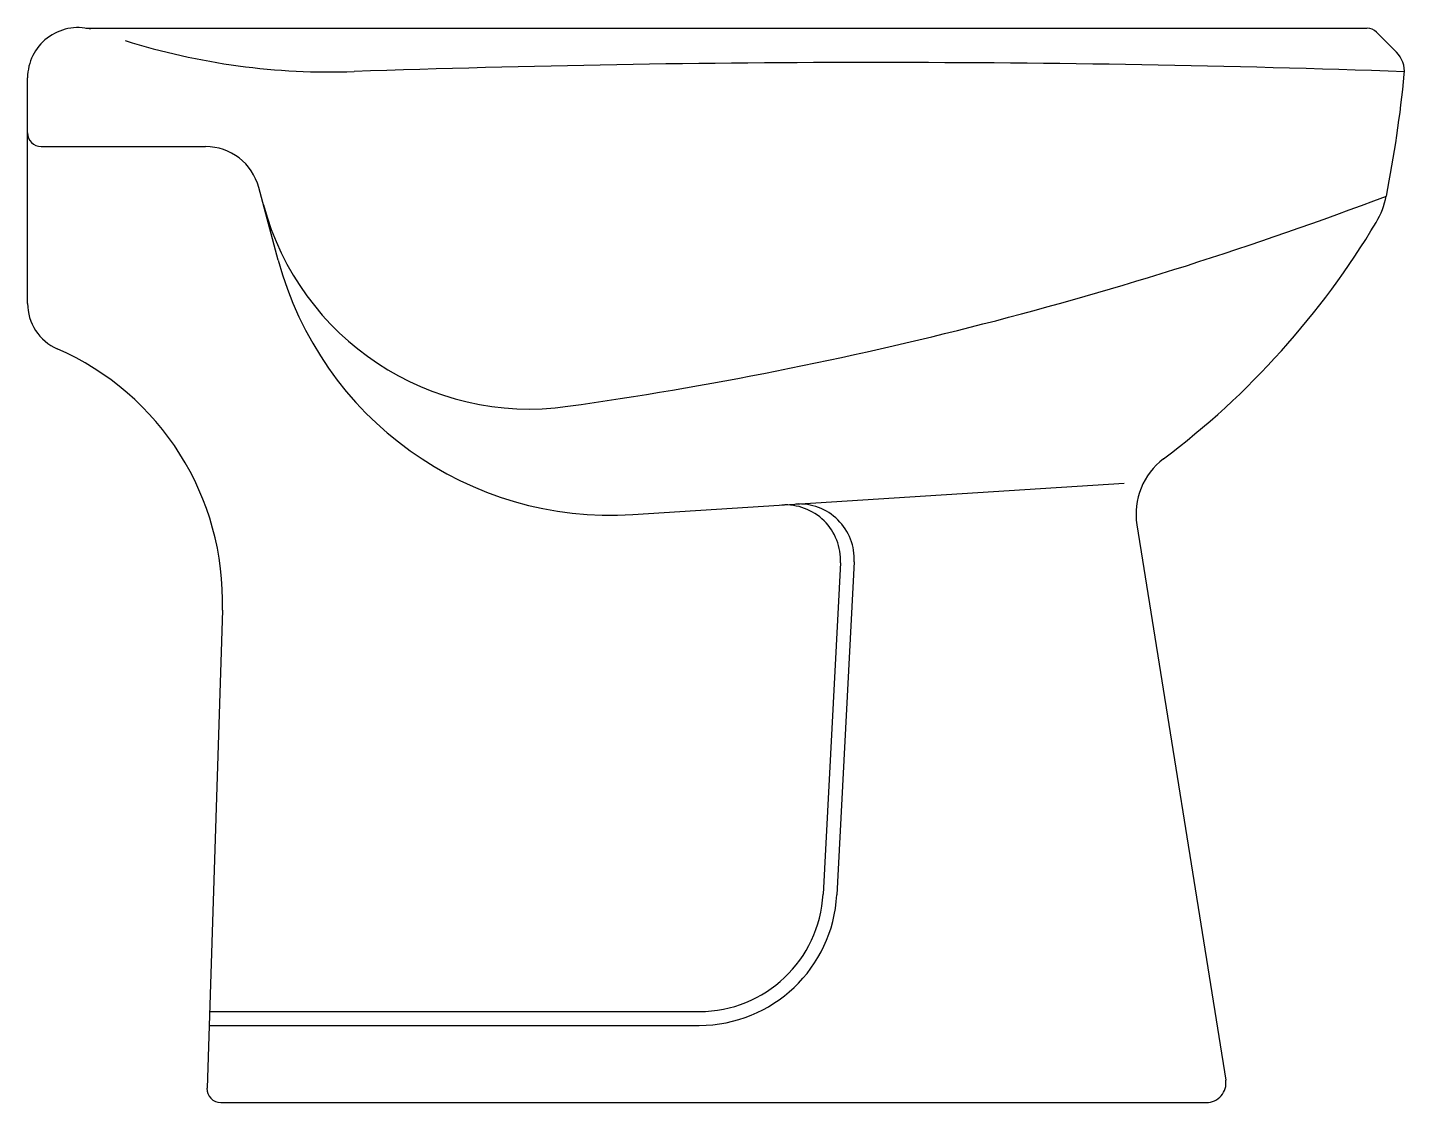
# Model space of a CAD drawing. Extents: x 282 to 782, y 1282 to 1673.
import ezdxf

# ---------------------------------------------------------------- set-up
doc = ezdxf.new("R2010")
doc.units = 0
doc.header["$LTSCALE"] = 50
doc.layers.add('FINA', color=6, linetype='CONTINUOUS')
doc.layers.add('GROSSA', color=3, linetype='CONTINUOUS')

msp = doc.modelspace()

# ---------------------------------------------------------------- linework, layer by layer
at = {"layer": 'FINA', "color": 0, "linetype": 'CONTINUOUS'}
for p, q in [((286.97, 1629.3), (346.62, 1629.3)), ((373.01, 1588.11), (365.94, 1614.48)), ((501.75, 1495.72), (680.13, 1507.16)), ((577.14, 1478.19), (570.84, 1357.95)), ((582.16, 1478.51), (575.83, 1357.69)), ((348.03, 1315.3), (525.9, 1315.3)), ((347.87, 1310.3), (525.9, 1310.3))]:
    msp.add_line(p, q, dxfattribs=at)
for centre, radius, start, end in [((391.95, 1906.4), 250, 252.6505, 271.976), ((590.21, -3840.18), 5500, 88.00189, 91.97596), ((286.97, 1634.3), 5, 180, 270), ((346.62, 1609.3), 20, 15, 90), ((285.1, 2903.93), 1382.46, 278.02927, 290.77266), ((464.23, 1634.04), 100, 195, 278.0293), ((493.75, 1620.46), 125, 195, 273.6698), ((557.16, 1479.23), 20, 356.9993, 93.6777), ((562.19, 1479.56), 20, 357, 93.6728), ((525.9, 1360.3), 45, 270, 357.0001), ((525.9, 1360.3), 50, 270, 357.0003)]:
    msp.add_arc(centre, radius, start, end, dxfattribs=at)
at = {"layer": 'GROSSA', "color": 0, "linetype": 'CONTINUOUS'}
for p, q in [((303.15, 1672.3), (396.9, 1672.3)), ((396.9, 1672.3), (738.54, 1672.3)), ((738.54, 1672.3), (768.29, 1672.3)), ((771.82, 1670.84), (779.04, 1663.62)), ((281.97, 1572.4), (281.97, 1654.3)), ((684.81, 1492.01), (717.06, 1290.41)), ((352.72, 1461.03), (347.14, 1287.47)), ((352.13, 1282.3), (707.22, 1282.3)), ((707.22, 1282.3), (710.15, 1282.3))]:
    msp.add_line(p, q, dxfattribs=at)
for centre, radius, start, end in [((300.34, 1654.15), 18.37, 75.7076, 179.5244), ((768.28, 1667.3), 5.01, 44.9892, 88.0442), ((771.97, 1656.54), 10, 354.4734, 45.0291), ((334.37, 1698.83), 449.63, 348.7791, 354.4801), ((746, 1617.17), 29.96, 329.1192, 348.7778), ((514.25, 1755.75), 299.98, 306.9277, 329.1209), ((299.97, 1572.4), 18, 180, 246.4246), ((252.78, 1464.25), 100, 358.1561, 66.4246), ((709.49, 1495.96), 25, 126.9298, 189.0945), ((710.15, 1289.3), 7, 269.3626, 9.1039), ((352.13, 1287.3), 5, 178.1561, 270)]:
    msp.add_arc(centre, radius, start, end, dxfattribs=at)

doc.saveas('drawing.dxf')
